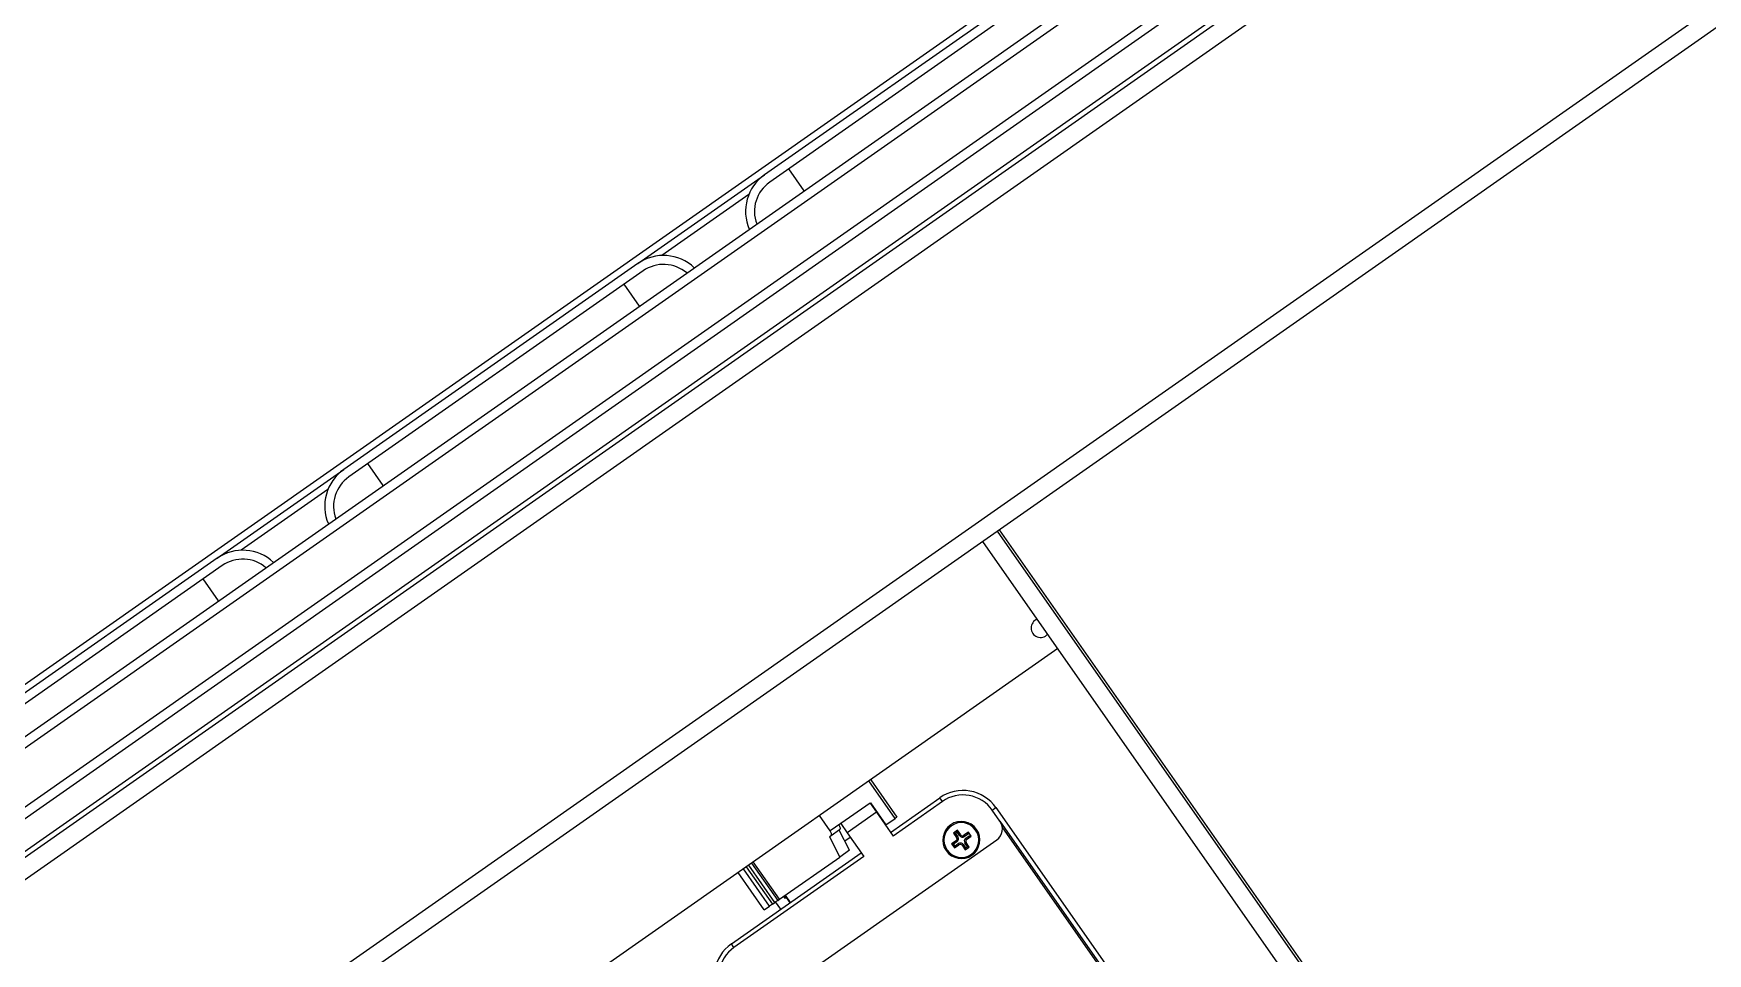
# Model space of a CAD drawing. Header units: millimetres. Extents: x 152904052 to 153933663, y 538271515 to 539240469.
# Drawn here: x 153339726.4 to 153340101.1, y 538937806 to 538938011.9 of the extents above; entities that cross this region are included whole.
import ezdxf

# ---------------------------------------------------------------- set-up
doc = ezdxf.new("R2010")
doc.units = ezdxf.units.MM
doc.layers.add('POWR', color=5, linetype='Continuous')

msp = doc.modelspace()

# ---------------------------------------------------------------- linework, layer by layer
at = {"layer": 'POWR', "color": 7}
for p, q in [((153341341.01, 538938959.38), (153339579.83, 538937726.19)), ((153341343.36, 538938956.02), (153339582.18, 538937722.83)), ((153341393.14, 538938921.54), (153339597.56, 538937664.26)), ((153339541.11, 538937737.9), (153340442.18, 538938368.83)), ((153339550.28, 538937730.03), (153340446.43, 538938357.53)), ((153339550.8, 538937732.96), (153340443.51, 538938358.04)), ((153339556.48, 538937721.19), (153340452.63, 538938348.68)), ((153339559.46, 538937720.71), (153340452.05, 538938345.71)), ((153339583.24, 538937730.04), (153340433.11, 538938325.12)), ((153340475.18, 538938273.76), (153339629.4, 538937681.55)), ((153339955.87, 538938026.36), (153339890.01, 538937980.24)), ((153339957.01, 538938024.72), (153339891.15, 538937978.6)), ((153339861.66, 538937960.4), (153339890.01, 538937980.24)), ((153339898.85, 538937976.67), (153339895.41, 538937981.59)), ((153339886.48, 538937975.82), (153339867.03, 538937962.2)), ((153339861.66, 538937960.4), (153339795.8, 538937914.28)), ((153339862.81, 538937958.76), (153339796.95, 538937912.64)), ((153339861.99, 538937950.86), (153339858.55, 538937955.78)), ((153339804.65, 538937910.71), (153339801.21, 538937915.63)), ((153339767.46, 538937894.44), (153339795.8, 538937914.28)), ((153339792.28, 538937909.86), (153339772.82, 538937896.24)), ((153340128.75, 538937633.96), (153339942.11, 538937900.51)), ((153339942.52, 538937900.8), (153340129.16, 538937634.24)), ((153340125.48, 538937631.66), (153339938.84, 538937898.22)), ((153339767.46, 538937894.44), (153339701.6, 538937848.32)), ((153339768.61, 538937892.8), (153339702.75, 538937846.68)), ((153339767.79, 538937884.9), (153339764.35, 538937889.81)), ((153339955.64, 538937874.21), (153339646.21, 538937657.55)), ((153339919.2, 538937836.24), (153339913.35, 538937844.6)), ((153339913.76, 538937844.89), (153339919.61, 538937836.53)), ((153339918.2, 538937833.1), (153339929.26, 538937840.85)), ((153339929.83, 538937840.03), (153339918.77, 538937832.28)), ((153339929.83, 538937840.03), (153339929.26, 538937840.85)), ((153339904.7, 538937833.42), (153339902.29, 538937836.86)), ((153339913.61, 538937839.66), (153339907.06, 538937835.07)), ((153339915.05, 538937837.61), (153339908.49, 538937833.02)), ((153339913.71, 538937839.73), (153339913.61, 538937839.66)), ((153339913.61, 538937839.66), (153339915.05, 538937837.61)), ((153339913.71, 538937839.73), (153339917.15, 538937834.81)), ((153339913.88, 538937839.48), (153339913.78, 538937839.41)), ((153339913.94, 538937839.4), (153339913.88, 538937839.27)), ((153339915.05, 538937837.61), (153339918.77, 538937832.28)), ((153339917.15, 538937834.81), (153339919.2, 538937836.24)), ((153339919.61, 538937836.53), (153339919.2, 538937836.24)), ((153339940.97, 538937838.06), (153339941.79, 538937838.64)), ((153339942.69, 538937835.61), (153339940.97, 538937838.06)), ((153339941.79, 538937838.64), (153339974.49, 538937791.95)), ((153339907.06, 538937835.07), (153339904.7, 538937833.42)), ((153339906.79, 538937833.66), (153339904.88, 538937832.32)), ((153339909, 538937829.1), (153339906.71, 538937833.6)), ((153339907.06, 538937835.07), (153339908.49, 538937833.02)), ((153339908.49, 538937833.02), (153339912.22, 538937827.7)), ((153339917.15, 538937834.81), (153339917.05, 538937834.74)), ((153339933.18, 538937833.59), (153339932.28, 538937832.95)), ((153339932.28, 538937832.95), (153339933, 538937831.93)), ((153339932.71, 538937832.88), (153339932.28, 538937832.95)), ((153339933.11, 538937833.16), (153339932.71, 538937832.88)), ((153339932.71, 538937832.88), (153339933.25, 538937832.11)), ((153339933.11, 538937833.16), (153339933.18, 538937833.59)), ((153339933.65, 538937832.39), (153339933.11, 538937833.16)), ((153339933.9, 538937832.56), (153339933.18, 538937833.59)), ((153339933.65, 538937832.39), (153339933.9, 538937832.56)), ((153339935.62, 538937833.16), (153339934.6, 538937832.44)), ((153339935.55, 538937832.73), (153339934.77, 538937832.19)), ((153339935.55, 538937832.73), (153339935.62, 538937833.16)), ((153339936.25, 538937832.25), (153339935.62, 538937833.16)), ((153339937.25, 538937833.62), (153339937.45, 538937833.77)), ((153339942.69, 538937835.61), (153339973.67, 538937791.37)), ((153339973.42, 538937791.2), (153339943.2, 538937834.36)), ((153339887.07, 538937793), (153339941.96, 538937831.43)), ((153339904.88, 538937832.32), (153339904.54, 538937832.08)), ((153339904.54, 538937832.08), (153339906.83, 538937827.58)), ((153339909, 538937829.1), (153339906.83, 538937827.58)), ((153339907.95, 538937831.17), (153339909.18, 538937832.04)), ((153339930.86, 538937829.15), (153339930.65, 538937829.01)), ((153339932.88, 538937831.23), (153339931.85, 538937830.52)), ((153339931.85, 538937830.52), (153339932.48, 538937829.62)), ((153339932.28, 538937830.44), (153339931.85, 538937830.52)), ((153339933.05, 538937830.98), (153339932.28, 538937830.44)), ((153339932.28, 538937830.44), (153339932.56, 538937830.04)), ((153339932.48, 538937829.62), (153339933.51, 538937830.33)), ((153339932.56, 538937830.04), (153339932.48, 538937829.62)), ((153339932.56, 538937830.04), (153339933.33, 538937830.58)), ((153339933.05, 538937830.98), (153339932.88, 538937831.23)), ((153339933.25, 538937832.11), (153339933, 538937831.93)), ((153339933.33, 538937830.58), (153339933.51, 538937830.33)), ((153339934.46, 538937830.39), (153339934.2, 538937830.21)), ((153339934.2, 538937830.21), (153339934.92, 538937829.19)), ((153339934.46, 538937830.39), (153339935, 538937829.61)), ((153339934.77, 538937832.19), (153339934.6, 538937832.44)), ((153339934.85, 538937830.66), (153339935.11, 538937830.84)), ((153339935.39, 538937829.89), (153339934.85, 538937830.66)), ((153339934.92, 538937829.19), (153339935.82, 538937829.82)), ((153339935, 538937829.61), (153339934.92, 538937829.19)), ((153339935, 538937829.61), (153339935.39, 538937829.89)), ((153339935.05, 538937831.79), (153339935.82, 538937832.33)), ((153339935.05, 538937831.79), (153339935.23, 538937831.54)), ((153339935.82, 538937829.82), (153339935.11, 538937830.84)), ((153339935.23, 538937831.54), (153339936.25, 538937832.25)), ((153339935.39, 538937829.89), (153339935.82, 538937829.82)), ((153339935.82, 538937832.33), (153339936.25, 538937832.25)), ((153339882.57, 538937808.15), (153339911.65, 538937828.52)), ((153339912.22, 538937827.7), (153339883.14, 538937807.33)), ((153339885.89, 538937825.38), (153339891.75, 538937817.02)), ((153339885.9, 538937825.38), (153339891.75, 538937817.02)), ((153339892.32, 538937817.42), (153339886.47, 538937825.78)), ((153339887.09, 538937826.22), (153339892.95, 538937817.86)), ((153339887.1, 538937826.22), (153339892.95, 538937817.86)), ((153339893.33, 538937818.13), (153339887.48, 538937826.49)), ((153339893.33, 538937818.13), (153339906.83, 538937827.58)), ((153339889.92, 538937815.75), (153339884.07, 538937824.1)), ((153339891.12, 538937816.58), (153339885.27, 538937824.94)), ((153339892.95, 538937817.86), (153339892.32, 538937817.42)), ((153339893.63, 538937815.9), (153339892.48, 538937817.53)), ((153339892.95, 538937817.86), (153339893.33, 538937818.13)), ((153339892.95, 538937817.86), (153339892.95, 538937817.86)), ((153339894.28, 538937818.8), (153339894.47, 538937818.8)), ((153339894.57, 538937818.39), (153339894.38, 538937818.31)), ((153339894.53, 538937818.97), (153339895.67, 538937817.33)), ((153339894.57, 538937818.39), (153339894.8, 538937818.58)), ((153339894.6, 538937819.02), (153339895.74, 538937817.38)), ((153339889.92, 538937815.75), (153339891.12, 538937816.58)), ((153339891.75, 538937817.02), (153339891.12, 538937816.58)), ((153339891.75, 538937817.02), (153339892.32, 538937817.42)), ((153339891.75, 538937817.02), (153339891.75, 538937817.02)), ((153339883.14, 538937807.33), (153339882.57, 538937808.15))]:
    msp.add_line(p, q, dxfattribs=at)
for centre, radius, start, end in [((153339895.74, 538937972.05), 10, 125, 203.463), ((153339895.74, 538937972.05), 8, 125, 200.5225), ((153339867.4, 538937952.2), 10, 46.537, 125), ((153339867.4, 538937952.2), 8, 49.4775, 125), ((153339801.54, 538937906.09), 10, 125, 203.463), ((153339801.54, 538937906.09), 8, 125, 200.5225), ((153339773.2, 538937886.24), 10, 46.537, 125), ((153339773.2, 538937886.24), 8, 49.4775, 125), ((153339951.75, 538937878.81), 2.1, 109.8169, 320.1831), ((153339934.42, 538937833.47), 9, 35, 125), ((153339934.42, 538937833.47), 8, 35, 125), ((153339934.05, 538937831.39), 4.15, 35, 215), ((153339934.05, 538937831.39), 3.9, 35, 215), ((153339934.05, 538937831.39), 4.15, 215, 35), ((153339934.05, 538937831.39), 3.9, 215, 35), ((153339934.31, 538937832.85), 0.5, 215, 305), ((153339940.24, 538937833.89), 3, 305, 35), ((153339932.59, 538937831.64), 0.5, 305, 35), ((153339932.59, 538937831.64), 0.807, 305, 35), ((153339933.79, 538937829.92), 0.807, 35, 125), ((153339933.79, 538937829.92), 0.5, 35, 125), ((153339934.31, 538937832.85), 0.807, 215, 305), ((153339935.51, 538937831.13), 0.807, 125, 215), ((153339935.51, 538937831.13), 0.5, 125, 215), ((153339887.73, 538937800.78), 9, 125, 215), ((153339887.73, 538937800.78), 8, 125, 215)]:
    msp.add_arc(centre, radius, start, end, dxfattribs=at)
for points, knots in [([(153339904.88, 538937832.32), (153339904.92, 538937832.37), (153339905.02, 538937832.49), (153339905, 538937832.8), (153339904.88, 538937833.13), (153339904.76, 538937833.32), (153339904.7, 538937833.42)], [0, 0, 0, 0, 0.273241, 0.566326, 0.792171, 1, 1, 1, 1]), ([(153339906.61, 538937834.76), (153339906.66, 538937834.68), (153339906.76, 538937834.52), (153339906.87, 538937834.26), (153339906.92, 538937834), (153339906.9, 538937833.78), (153339906.83, 538937833.7), (153339906.79, 538937833.66)], [0, 0, 0, 0, 0.1747357, 0.3635479, 0.5596916, 0.7878702, 1, 1, 1, 1]), ([(153339894.52, 538937818.73), (153339894.49, 538937818.66), (153339894.45, 538937818.53), (153339894.4, 538937818.39), (153339894.37, 538937818.32)], [0, 0, 0, 0, 0.499894, 1, 1, 1, 1]), ([(153339894.4, 538937818.34), (153339894.4, 538937818.35), (153339894.4, 538937818.38), (153339894.58, 538937818.53), (153339894.69, 538937818.63)], [0, 0, 0, 0, 0.373588, 1, 1, 1, 1]), ([(153339894.48, 538937818.8), (153339894.47, 538937818.8), (153339894.43, 538937818.79), (153339894.47, 538937818.84), (153339894.58, 538937818.95), (153339894.64, 538937819.01)], [0, 0, 0, 0, 0.069778, 0.525958, 1, 1, 1, 1]), ([(153339894.81, 538937818.56), (153339894.81, 538937818.55), (153339894.78, 538937818.53), (153339894.69, 538937818.47), (153339894.62, 538937818.43), (153339894.57, 538937818.39)], [0, 0, 0, 0, 0.063595, 0.275437, 1, 1, 1, 1])]:
    msp.add_open_spline(points, degree=3, knots=knots, dxfattribs=at)

doc.saveas('drawing.dxf')
